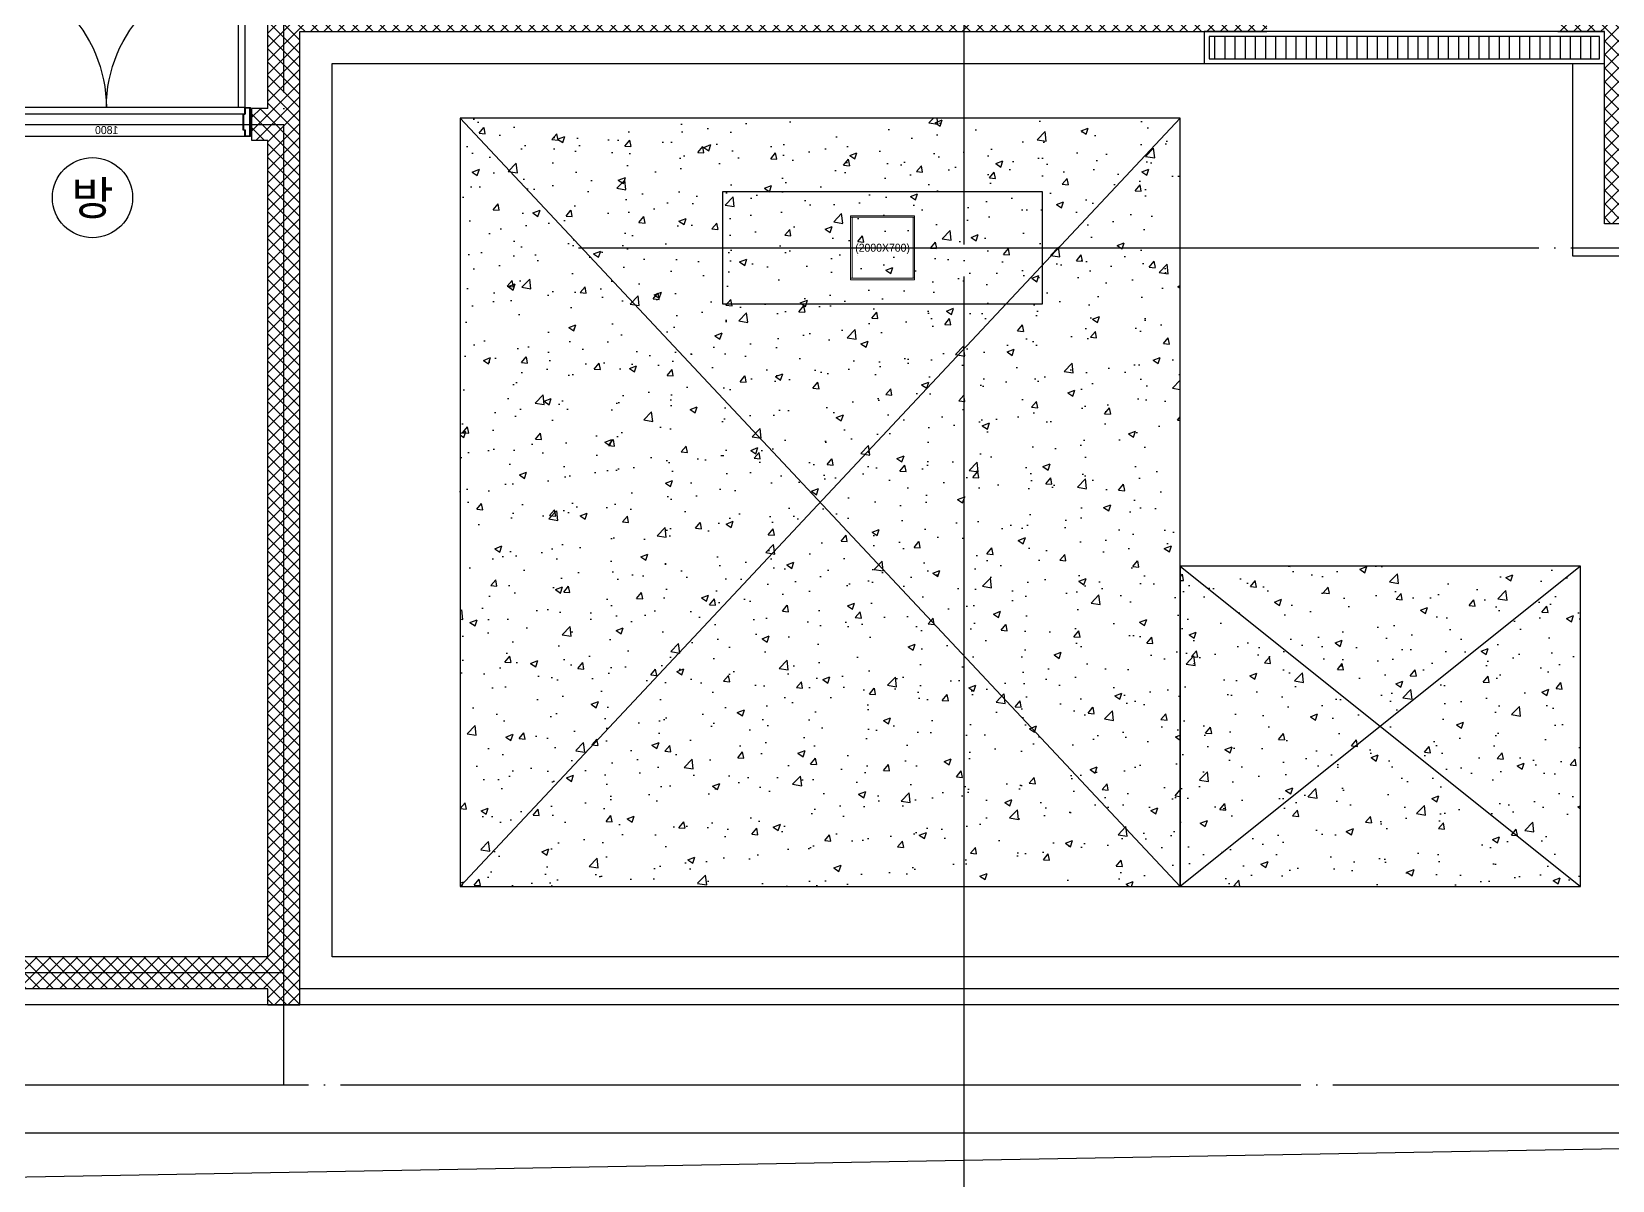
# Model space of a CAD drawing. Header units: millimetres. Extents: x 0 to 1390178, y 0 to 110113.
# Drawn here: x 18597 to 28474, y 11041 to 18217 of the extents above; entities that cross this region are included whole.
import ezdxf
from ezdxf.enums import TextEntityAlignment as Align
from ezdxf.xclip import XClip

# ---------------------------------------------------------------- set-up
doc = ezdxf.new("R2010")
doc.units = ezdxf.units.MM
doc.header["$LTSCALE"] = 100
doc.header["$XCLIPFRAME"] = 0
doc.linetypes.add('X - 평면도$0$CEN', pattern=[62, 60, -1, 0, -1])
doc.linetypes.add('X - 평면도$0$PHANTOM2', pattern=[50, 40, -2, 2, -2, 2, -2])
doc.layers.get('DEFPOINTS').update_dxf_attribs({"color": 145})
for name, color, linetype in [('TEXT1', 7, 'Continuous'), ('X - 평면도$0$! □-COL', 2, 'Continuous'), ('X - 평면도$0$0-구역계', 1, 'Continuous'), ('X - 평면도$0$A-HAT', 253, 'Continuous'), ('X - 평면도$0$AA-WAXM-BROK', 3, 'Continuous'), ('X - 평면도$0$AA-WAXM-CONC', 2, 'Continuous'), ('X - 평면도$0$AA-XXXX-CNTL', 1, 'X - 평면도$0$CEN'), ('X - 평면도$0$AA-XXXX-PATT', 8, 'Continuous'), ('X - 평면도$0$CEN', 1, 'X - 평면도$0$CEN'), ('X - 평면도$0$M-PAD', 8, 'Continuous'), ('X - 평면도$0$벽배수판', 6, 'Continuous'), ('X - 평면도$0$트랜치', 8, 'Continuous')]:
    doc.layers.add(name, color=color, linetype=linetype)
doc.layers.add('X - 평면도$0$A-door', color=4, linetype='Continuous', lineweight=25)
for name, color, linetype, plot in [('X - 평면도$0$A-GUIDE TEXT', 67, 'Continuous', False), ('X - 평면도$0$DEFPOINT', 163, 'Continuous', False), ('X - 평면도$0$설비장비', 6, 'Continuous', False)]:
    doc.layers.add(name, color=color, linetype=linetype, plot=plot)
doc.styles.add('HAUD01', font='Dotum.ttf')
doc.styles.add('X - 평면도$0$HAUD01', font='Dotum.ttf')
doc.styles.add('X - 평면도$0$STANDARD', font='Dotum.ttf')
pattern_1 = [(45, (0, 0), (-42.426407, 42.426407), []), (135, (0, 0), (-42.426407, -42.426407), [])]

# ---------------------------------------------------------------- blocks, each defined once
blk = doc.blocks.new('dr_갑')
at = {"layer": 'TEXT1'}
blk.add_circle((0, 0), 400, dxfattribs=at)
at = {"layer": 'TEXT1', "style": 'HAUD01'}
blk.add_text('방', height=335, dxfattribs=at).set_placement((0, 0), align=Align.MIDDLE)
blk = doc.blocks.new('X - 평면도$0$A$C2B30775D')
at = {"layer": 'X - 평면도$0$A-HAT'}
h = blk.add_hatch(dxfattribs=at)
h.set_pattern_fill('AR-CONC', color=253, scale=2.5)
h.set_pattern_definition([(50, (81523.93, -29033.13), (455.4617, -39.8477), [47.625, -523.875]), (355, (81523.93, -29033.13), (-88.1086, 477.642), [38.1, -419.1015]), (100.45144, (81561.9, -29036.45), (367.353, 437.7944), [40.475, -445.2256]), (46.1842, (81523.9, -28906.13), (677.6976, -105.106), [71.4375, -785.8125]), (96.6356, (81580.4, -28914.9), (593.5103, 618.5653), [60.7126, -667.839]), (351.1842, (81523.9, -28906.1), (593.5103, 618.5653), [57.15, -628.6493]), (21, (81587.43, -28937.9), (379.036, -255.663), [47.625, -523.875]), (326, (81587.43, -28937.9), (154.505, 460.47), [38.1, -419.1]), (71.45144, (81619, -28959.2), (533.541, 204.807), [40.475, -445.2248]), (37.5, (81523.93, -29033.13), (7.7215, 211.3876), [0, -414.02, 0, -425.45, 0, -420.6875]), (7.5, (81523.93, -29033.13), (167.04916, 250.45144), [0, -242.57, 0, -404.495, 0, -160.3375]), (327.5, (81382.32, -29033.13), (338.9765, -14.32186), [0, -158.75, 0, -495.3, 0, -657.225]), (317.5, (81318.82, -29033.13), (370.323, 63.5662), [0, -206.375, 0, -328.93, 0, -466.725])])
h.paths.add_polyline_path([(13900, -760), (13900, 4040), (9400, 4040), (9400, -760)])
h = blk.add_hatch(dxfattribs=at)
h.set_pattern_fill('AR-CONC', color=253, scale=2.5)
h.set_pattern_definition([(50, (81523.93, -30033.13), (455.4617, -39.8477), [47.625, -523.875]), (355, (81523.93, -30033.13), (-88.1086, 477.642), [38.1, -419.1015]), (100.45144, (81561.9, -30036.45), (367.353, 437.7944), [40.475, -445.2256]), (46.1842, (81523.9, -29906.13), (677.6976, -105.106), [71.4375, -785.8125]), (96.6356, (81580.4, -29914.9), (593.5103, 618.5653), [60.7126, -667.839]), (351.1842, (81523.9, -29906.1), (593.5103, 618.565), [57.15, -628.6493]), (21, (81587.43, -29937.9), (379.036, -255.663), [47.625, -523.875]), (326, (81587.43, -29937.9), (154.505, 460.47), [38.1, -419.1]), (71.45144, (81619, -29959.2), (533.541, 204.807), [40.475, -445.2248]), (37.5, (81523.93, -30033.13), (7.7215, 211.3876), [0, -414.02, 0, -425.45, 0, -420.6875]), (7.5, (81523.93, -30033.13), (167.04916, 250.45144), [0, -242.57, 0, -404.495, 0, -160.3375]), (327.5, (81382.32, -30033.13), (338.9765, -14.32186), [0, -158.75, 0, -495.3, 0, -657.225]), (317.5, (81318.82, -30033.13), (370.323, 63.5662), [0, -206.375, 0, -328.93, 0, -466.725])])
h.paths.add_polyline_path([(16400, -760), (16400, 1240), (13900, 1240), (13900, -760)])
at = {"layer": 'X - 평면도$0$A-HAT', "color": 253}
for points in [[(9400, -760), (13900, -760), (13900, 4040), (9400, 4040)], [(13900, -760), (16400, -760), (16400, 1240), (13900, 1240)]]:
    blk.add_lwpolyline(points, close=True, dxfattribs=at)
blk = doc.blocks.new('X - 평면도$0$A$C131C07CB')
at = {"layer": 'X - 평면도$0$0-구역계', "color": 1, "linetype": 'X - 평면도$0$PHANTOM2', "const_width": 100, "flags": 128}
blk.add_lwpolyline([(50107.6, 50545.8), (32939.7, 50631), (27658.3, 50495.5), (20509.2, 50187), (2300.2, 48328.6), (1988.3, 39917.6), (1940.1, 31389.8), (1398.8, 24265.2), (271.6, 6595.7), (50, 107.6), (11256.2, 50), (11485.5, 6794.9), (29908.6, 7122), (29397.3, 12804.7), (50106.3, 15382.4)], close=True, dxfattribs=at)
at = {"layer": 'X - 평면도$0$DEFPOINT'}
for points in [[(50107.6, 50545.8), (32939.7, 50631), (27658.3, 50495.5), (20509.2, 50187), (2300.2, 48328.6), (1988.3, 39917.6), (1940.1, 31389.8), (1398.8, 24265.2), (271.6, 6595.7), (50, 107.6), (11256.2, 50), (11485.5, 6794.9), (29908.6, 7122), (29397.3, 12804.7), (50106.3, 15382.4)], [(48907.6, 49351.7), (32952.1, 49430.9), (27699.5, 49296.2), (20596, 48989.6), (3460.7, 47240.8), (3188.2, 39892), (3139.9, 31340.9), (2595.9, 24181.5), (1470.3, 6537), (1291.4, 1301.2), (10096.5, 1256), (10324.9, 7974.4), (28597.9, 8298.9), (28098.2, 13852.2), (48906.4, 16442.3)]]:
    blk.add_lwpolyline(points, close=True, dxfattribs=at)
blk = doc.blocks.new('X - 평면도$0$A$C598E7E63')
at = {"layer": 'X - 평면도$0$M-PAD'}
blk.add_lwpolyline([(10850, 13190), (10850, 8390), (17850, 8390), (17850, 10390), (15350, 10390), (15350, 13190), (10850, 13190)], close=True, dxfattribs=at)
at = {"layer": 'X - 평면도$0$설비장비'}
for p, q in [((15350, 8390), (10850, 13190)), ((10850, 8390), (15350, 13190)), ((15350, 8390), (15350, 10390)), ((17850, 10390), (15350, 8390)), ((15350, 10390), (17850, 8390))]:
    blk.add_line(p, q, dxfattribs=at)
blk = doc.blocks.new('X - 평면도$0$B5F_COL')
at = {"layer": 'X - 평면도$0$AA-WAXM-CONC'}
blk.add_lwpolyline([(-77388, 31273.1), (-75388, 31273.1), (-75388, 31973.1), (-77388, 31973.1)], close=True, dxfattribs=at)
at = {"layer": 'X - 평면도$0$DEFPOINT', "style": 'X - 평면도$0$STANDARD'}
blk.add_text('(2000X700)', height=50, dxfattribs=at).set_placement((-76388, 31623.1), align=Align.MIDDLE_CENTER)
blk = doc.blocks.new('X - 평면도$0$A$C5db30ff4')
at = {"layer": 'X - 평면도$0$AA-WAXM-CONC'}
for p, q in [((-26377.2, -6309.1), (-40917.2, -6309.1)), ((-40117.2, -7109.1), (-22067.2, -7109.1))]:
    blk.add_line(p, q, dxfattribs=at)
blk = doc.blocks.new('X - 평면도$0$ㅁ-400X400X9X9')
at = {"layer": 'X - 평면도$0$! □-COL', "lineweight": 9, "flags": 128}
for points in [[(143814.5, 359874.7), (144214.5, 359874.7), (144214.5, 359883.7), (143814.5, 359883.7)], [(143814.5, 359492.7), (143823.5, 359492.7), (143823.5, 359874.7), (143814.5, 359874.7)], [(144214.5, 359492.7), (144205.5, 359492.7), (144205.5, 359874.7), (144214.5, 359874.7)], [(143814.5, 359492.7), (144214.5, 359492.7), (144214.5, 359483.7), (143814.5, 359483.7)]]:
    blk.add_lwpolyline(points, close=True, dxfattribs=at)
blk = doc.blocks.new('X - 평면도$0$A$C69CA1AF6')
blk.add_blockref('X - 평면도$0$ㅁ-400X400X9X9', (-177041.7, -361262.8))
blk = doc.blocks.new('X - 평면도$0$철재양여닫이문(S)1')
at = {"layer": 'X - 평면도$0$A-door', "color": 9}
for p, q in [((35, 0), (1765, 0)), ((45, -40), (1755, -40)), ((35, -180), (1765, -180))]:
    blk.add_line(p, q, dxfattribs=at)
at = {"layer": 'X - 평면도$0$A-door'}
for points in [[(75, 865), (35, 865), (35, 0), (75, 0)], [(1725, 865), (1765, 865), (1765, 0), (1725, 0)], [(1.6, -30), (1.6, -1.6), (33.4, -1.6), (33.4, -41.6), (43.4, -41.6), (43.4, -138.4), (33.4, -138.4), (33.4, -178.4), (1.6, -178.4), (1.6, -150), (0, -150), (0, -180), (35, -180), (35, -140), (45, -140), (45, -40), (35, -40), (35, 0), (0, 0), (0, -30)], [(1798.4, -30), (1798.4, -1.6), (1766.6, -1.6), (1766.6, -41.6), (1756.6, -41.6), (1756.6, -138.4), (1766.6, -138.4), (1766.6, -178.4), (1798.4, -178.4), (1798.4, -150), (1800, -150), (1800, -180), (1765, -180), (1765, -140), (1755, -140), (1755, -40), (1765, -40), (1765, 0), (1800, 0), (1800, -30)]]:
    blk.add_lwpolyline(points, close=True, dxfattribs=at)
at = {"layer": 'X - 평면도$0$A-door', "color": 8}
for points in [[(33.4, -1.6), (1.6, -1.6), (1.6, -178.4), (33.4, -178.4), (33.4, -176.8), (3.2, -176.8), (3.2, -3.2), (33.4, -3.2)], [(1766.6, -1.6), (1798.4, -1.6), (1798.4, -178.4), (1766.6, -178.4), (1766.6, -176.8), (1796.8, -176.8), (1796.8, -3.2), (1766.6, -3.2)]]:
    blk.add_lwpolyline(points, close=True, dxfattribs=at)
at = {"layer": 'X - 평면도$0$A-door', "color": 1}
for centre, start, end in [((35, 0), 0, 90), ((1765, 0), 90, 180)]:
    blk.add_arc(centre, 865, start, end, dxfattribs=at)
at = {"layer": 'X - 평면도$0$A-GUIDE TEXT'}
for p, q in [((-10, -175), (-10, -5)), ((1810, -175), (1810, -5))]:
    blk.add_line(p, q, dxfattribs=at)
at = {"layer": 'X - 평면도$0$DEFPOINT', "style": 'X - 평면도$0$HAUD01'}
blk.add_text('1800', height=50, dxfattribs=at).set_placement((897.8, -180), align=Align.BOTTOM_CENTER)
blk = doc.blocks.new('X - 평면도$0$A$C32273470')
at = {"layer": 'X - 평면도$0$트랜치'}
h = blk.add_hatch(dxfattribs=at)
h.set_pattern_fill('ANSI31', color=252, scale=20, angle=45)
h.set_pattern_definition([(90, (-63671.98, -42723.11), (-63.5, 0), [])])
h.paths.add_polyline_path([(2470, 30), (2470, 170), (30, 170), (30, 30)])
blk.add_lwpolyline([(2500, 200), (0, 200), (0, 0), (2500, 0)], close=True, dxfattribs=at)
at = {"layer": 'X - 평면도$0$트랜치', "color": 252}
blk.add_lwpolyline([(2470, 170), (30, 170), (30, 30), (2470, 30)], close=True, dxfattribs=at)
blk = doc.blocks.new('X - 평면도', base_point=(-475.4, -286.7))
at = {"layer": 'X - 평면도$0$AA-XXXX-PATT'}
h = blk.add_hatch(dxfattribs=at)
h.set_pattern_fill('_USER', color=256, scale=60, angle=45, double=1, pattern_type=0)
h.set_pattern_definition(pattern_1)
h.paths.add_polyline_path([(60122, 43123.1), (60122, 42923.1), (63472, 42923.1), (63472, 43123.1)])
h.paths.add_polyline_path([(64002, 42923.1), (64002, 43123.1), (63672, 43123.1), (63672, 42923.1)])
h.paths.add_polyline_path([(69022, 42923.1), (69022, 43123.1), (65822, 43123.1), (65822, 42923.1)])
h.paths.add_polyline_path([(56522, 41873.1), (56522, 41673.1), (57922, 41673.1), (57922, 42923.1), (58302, 42923.1), (58302, 43123.1), (57722, 43123.1), (57722, 41873.1)])
h.paths.add_polyline_path([(55852, 41673.1), (55852, 41873.1), (53832, 41873.1), (53832, 41673.1), (54122, 41673.1), (54122, 31773.1), (54762, 31773.1), (54762, 31973.1), (54322, 31973.1), (54322, 41673.1)])
h = blk.add_hatch(dxfattribs=at)
h.set_pattern_fill('_USER', color=256, scale=60, angle=45, double=1, pattern_type=0)
h.set_pattern_definition(pattern_1)
h.paths.add_polyline_path([(39322, 27193.1), (39322, 26993.1), (39722, 26993.1), (39722, 27193.1)])
h.paths.add_polyline_path([(38602, 26993.1), (38602, 27193.1), (37222, 27193.1), (37222, 26993.1)])
h.paths.add_polyline_path([(41042, 27193.1), (41042, 26993.1), (45772, 26993.1), (45772, 26893.1), (45972, 26893.1), (45972, 41673.1), (52012, 41673.1), (52012, 41873.1), (45972, 41873.1), (45972, 41973.1), (45772, 41973.1), (45772, 32493.1), (45672, 32493.1), (45672, 32293.1), (45772, 32293.1), (45772, 27193.1)])
h.paths.add_polyline_path([(40322, 26993.1), (40322, 27193.1), (39922, 27193.1), (39922, 26993.1)])
h = blk.add_hatch(dxfattribs=at)
h.set_pattern_fill('_USER', color=256, scale=60, angle=45, double=1, pattern_type=0)
h.set_pattern_definition(pattern_1)
h.paths.add_polyline_path([(39322, 18493.1), (39322, 18293.1), (39722, 18293.1), (39722, 18493.1)])
h.paths.add_polyline_path([(38602, 18293.1), (38602, 18493.1), (37222, 18493.1), (37222, 18293.1)])
h.paths.add_polyline_path([(40322, 18293.1), (40322, 18493.1), (39922, 18493.1), (39922, 18293.1)])
h.paths.add_polyline_path([(52012, 32973.1), (52012, 33173.1), (45972, 33173.1), (45972, 32973.1)])
h.paths.add_polyline_path([(53832, 33173.1), (53832, 32973.1), (54122, 32973.1), (54122, 33173.1)])
at = {"layer": 'DEFPOINTS'}
blk.add_lwpolyline([(27286.2, 9289.6), (88213.6, 9289.6), (88213.6, -40156.9), (27286.2, -40156.9)], close=True, dxfattribs=at)
at = {"layer": 'X - 평면도$0$AA-WAXM-BROK'}
for p, q in [((45772, 32493.1), (45772, 41973.1)), ((45972, 26893.1), (45972, 32973.1)), ((45972, 32973.1), (52012, 32973.1)), ((53832, 32973.1), (54122, 32973.1)), ((54122, 31773.1), (54122, 32973.1)), ((45672, 32293.1), (45672, 32493.1)), ((45772, 32493.1), (45672, 32493.1)), ((45772, 32293.1), (45672, 32293.1)), ((45772, 27193.1), (45772, 32293.1)), ((54762, 31773.1), (54122, 31773.1)), ((45772, 27193.1), (41042, 27193.1)), ((45772, 26993.1), (41042, 26993.1)), ((45772, 26893.1), (45772, 26993.1)), ((45772, 26893.1), (45972, 26893.1))]:
    blk.add_line(p, q, dxfattribs=at)
at = {"layer": 'X - 평면도$0$AA-XXXX-CNTL'}
for p, q in [((50122, 19243.1), (50122, 41509.5)), ((47712, 31623.1), (88213.6, 31623.1)), ((27286.2, 26393.1), (88213.6, 26393.1)), ((27286.2, -33006.9), (88213.6, -33006.9))]:
    blk.add_line(p, q, dxfattribs=at)
at = {"layer": 'X - 평면도$0$CEN'}
for p, q in [((45872, 26393.1), (45872, 52823.1)), ((36522, 32393.1), (45872, 32393.1)), ((45872, 27093.1), (36522, 27093.1))]:
    blk.add_line(p, q, dxfattribs=at)
at = {"layer": 'X - 평면도$0$벽배수판'}
blk.add_lwpolyline([(56552, 28093.1), (56162, 28093.1), (56162, 26993.1), (45972, 26993.1)], dxfattribs=at)
at = {"layer": 'X - 평면도$0$트랜치'}
blk.add_lwpolyline([(54962, 27193.1), (46172, 27193.1), (46172, 32773.1), (53922, 32773.1), (53922, 31573.1), (54562, 31573.1), (54562, 31073.1), (56352, 31073.1), (56352, 28293.1), (55962, 28293.1), (55962, 28193.1)], dxfattribs=at)
for name, p in [('X - 평면도$0$A$C5db30ff4', (82639.2, 33202.2)), ('X - 평면도$0$B5F_COL', (126000, 0)), ('X - 평면도$0$A$C69CA1AF6', (82639.2, 33202.2)), ('X - 평면도$0$A$C2B30775D', (37572, 28393.1)), ('X - 평면도$0$A$C598E7E63', (36122, 19243.1))]:
    blk.add_blockref(name, p)
at = {"layer": 'DEFPOINTS'}
for p in [(32532.9, 17819.8), (32532.9, -41580.2)]:
    blk.add_blockref('X - 평면도$0$A$C131C07CB', p, dxfattribs=at)
at = {"layer": 'X - 평면도$0$A-door', "xscale": -1}
blk.add_blockref('X - 평면도$0$철재양여닫이문(S)1', (45662, 32498.1), dxfattribs=at)
at = {"layer": 'X - 평면도$0$트랜치'}
blk.add_blockref('X - 평면도$0$A$C32273470', (51622, 32773.1), dxfattribs=at)

msp = doc.modelspace()

# ---------------------------------------------------------------- block references
ref = msp.add_blockref('X - 평면도', (-26173.8, -15042.6))
XClip(ref).set_block_clipping_path([(33824.3412808923, 19243.1096737636), (88213.6007375629, 68689.6188814965)])

# ---------------------------------------------------------------- next in the draw order: block references
ref = msp.add_blockref('X - 평면도', (-9161.4, 44357.4))
XClip(ref).set_block_clipping_path([(62960.0628521051, -40278.9423275622), (79064.4586540633, 9289.6188814864)])
at = {"xscale": 0.6262795275590645, "yscale": 0.6262795275590645, "zscale": 0.6262795275590645}
msp.add_blockref('dr_갑', (18977, 17180), dxfattribs=at)

doc.saveas('drawing.dxf')
